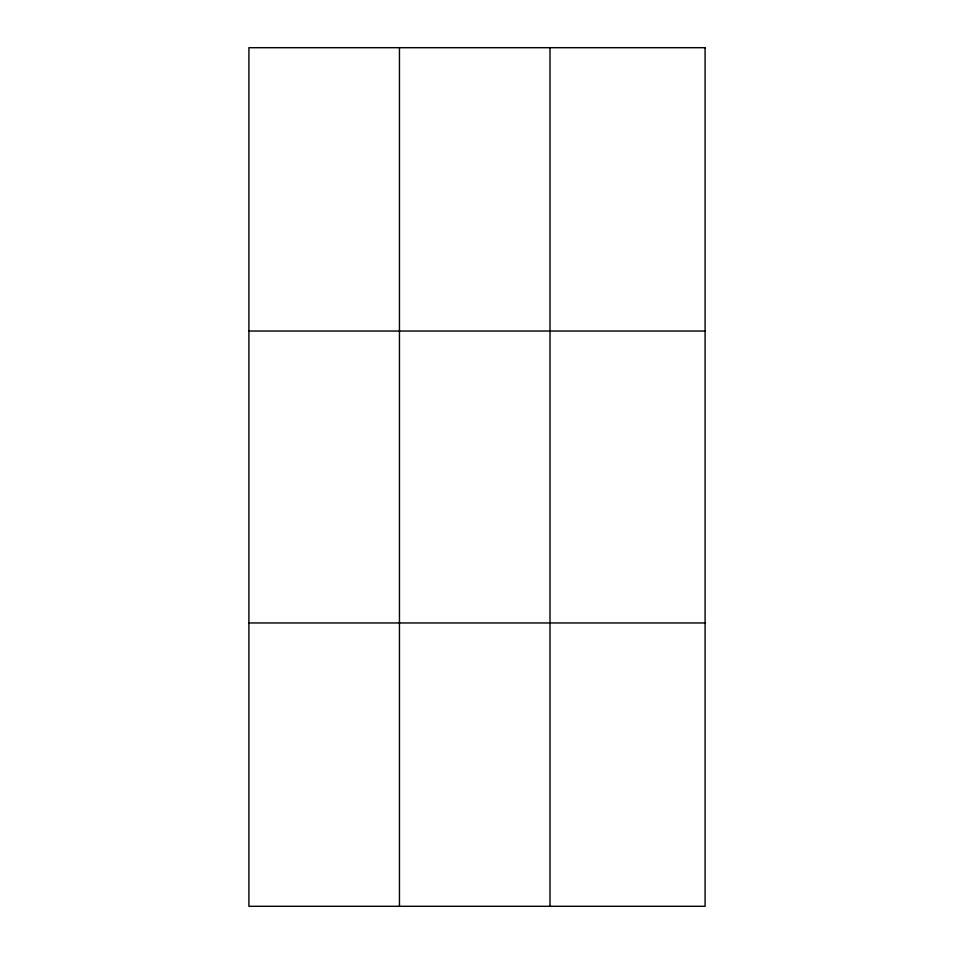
<?xml version="1.0" encoding="UTF-8"?>
<svg xmlns="http://www.w3.org/2000/svg" width="954" height="954" viewBox="0 0 954 954"><rect width="100%" height="100%" fill="white"/><g stroke="black" fill="none" stroke-linecap="round" stroke-linejoin="round"><path stroke-width="1.43" d="M399.452 47.7L399.452 906.3M549.993 47.7L549.993 906.3M248.911 331.038L705.089 331.038M248.911 622.962L705.089 622.962M705.089 47.7L705.089 906.3L248.911 906.3L248.911 47.7L705.089 47.7"/></g></svg>
